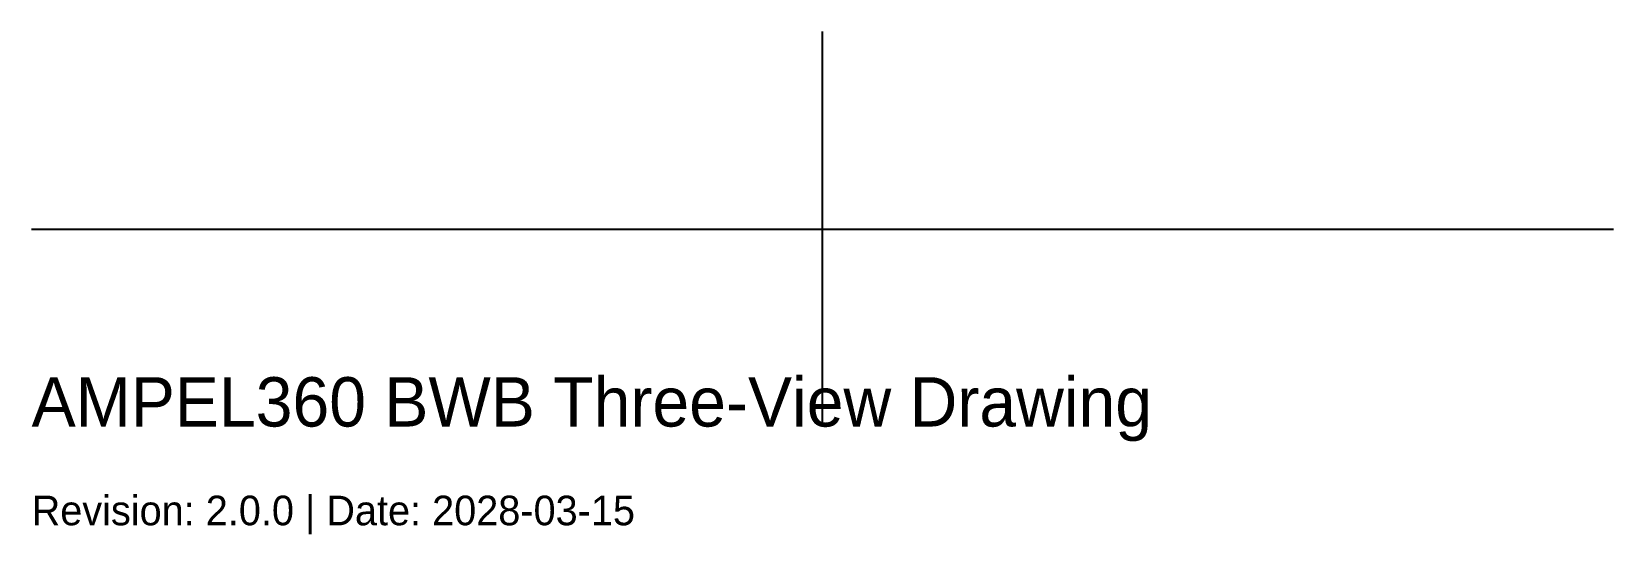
# Model space of a CAD drawing. Header units: millimetres. Extents: x 0 to 80, y -5.5 to 20.
import ezdxf

# ---------------------------------------------------------------- set-up
doc = ezdxf.new("R2010")
doc.units = ezdxf.units.MM

msp = doc.modelspace()

# ---------------------------------------------------------------- linework, layer by layer
for p, q in [((40, 0), (40, 20)), ((0, 10), (80, 10))]:
    msp.add_line(p, q)

# ---------------------------------------------------------------- texts
for s, height, p in [('AMPEL360 BWB Three-View Drawing', 2.5, (0, 0)), ('Revision: 2.0.0 | Date: 2028-03-15', 1.5, (0, -5))]:
    msp.add_text(s, height=height).set_placement(p)

doc.saveas('drawing.dxf')
